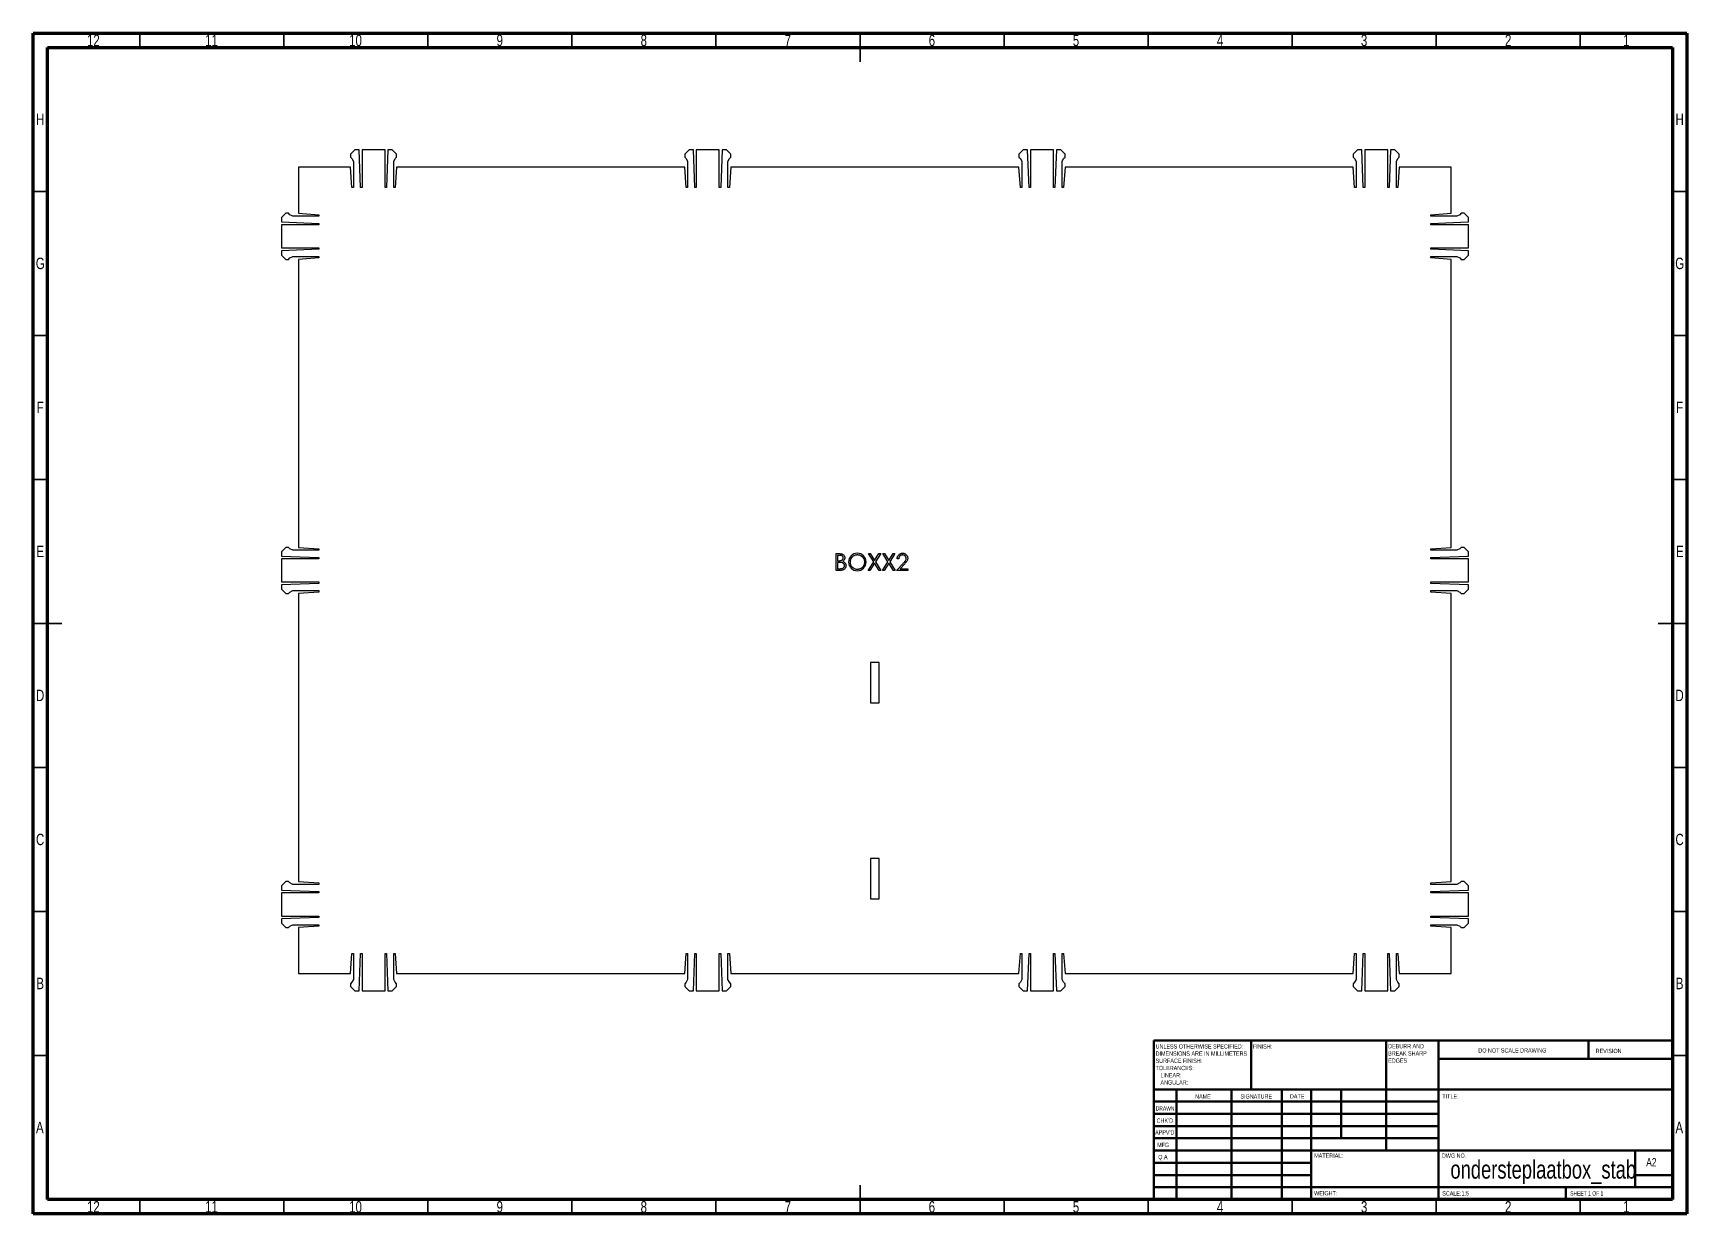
# Model space of a CAD drawing. Header units: millimetres. Extents: x 15 to 589, y 5 to 415.
import ezdxf

# ---------------------------------------------------------------- set-up
doc = ezdxf.new("R2010")
doc.units = ezdxf.units.MM
doc.styles.add('SLDTEXTSTYLE0', font='TXT', dxfattribs={"width": 0.75})
doc.styles.add('SLDTEXTSTYLE1', font='TXT', dxfattribs={"width": 0.686449})
doc.styles.add('SLDTEXTSTYLE2', font='TXT', dxfattribs={"width": 0.6875})

# ---------------------------------------------------------------- blocks, each defined once
blk = doc.blocks.new('SW_NOTE_0')
at = {"color": 0, "linetype": 'Continuous', "lineweight": 0, "char_height": 1.5, "attachment_point": 1, "style": 'SLDTEXTSTYLE0'}
for s, insert in [('UNLESS OTHERWISE SPECIFIED:', (0, 1.93)), ('TOLERANCES:', (0, -5.57)), ('SURFACE FINISH:', (0, -3.07)), ('DIMENSIONS ARE IN MILLIMETERS', (0, -0.57)), ('ANGULAR:', (1.69, -10.57)), ('LINEAR:', (1.69, -8.07))]:
    blk.add_mtext(s, dxfattribs=dict(at, insert=insert))
blk = doc.blocks.new('SW_NOTE_1')
at = {"color": 0, "linetype": 'Continuous', "lineweight": 0, "char_height": 1.5, "attachment_point": 1, "style": 'SLDTEXTSTYLE0'}
for s, insert in [('DEBURR AND', (0, 1.93)), ('BREAK SHARP', (0, -0.57)), ('EDGES', (0, -3.07))]:
    blk.add_mtext(s, dxfattribs=dict(at, insert=insert))

msp = doc.modelspace()

# ---------------------------------------------------------------- linework, layer by layer
at = {"color": 7, "linetype": 'Continuous', "lineweight": 70}
for p, q in [((15, 5), (15, 415)), ((15, 415), (589, 415)), ((589, 415), (589, 5)), ((20, 10), (20, 410)), ((20, 410), (584, 410)), ((584, 410), (584, 10)), ((584, 10), (20, 10)), ((589, 5), (15, 5))]:
    msp.add_line(p, q, dxfattribs=at)
at = {"color": 7, "linetype": 'Continuous', "lineweight": 35}
for p, q in [((52, 410), (52, 415)), ((102, 410), (102, 415)), ((152, 410), (152, 415)), ((202, 410), (202, 415)), ((252, 410), (252, 415)), ((302, 415), (302, 405)), ((302, 410), (302, 415)), ((352, 410), (352, 415)), ((402, 410), (402, 415)), ((452, 410), (452, 415)), ((502, 410), (502, 415)), ((552, 410), (552, 415)), ((20, 360), (15, 360)), ((584, 360), (589, 360)), ((20, 310), (15, 310)), ((584, 310), (589, 310)), ((20, 260), (15, 260)), ((584, 260), (589, 260)), ((15, 210), (25, 210)), ((20, 210), (15, 210)), ((589, 210), (579, 210)), ((584, 210), (589, 210)), ((20, 160), (15, 160)), ((584, 160), (589, 160)), ((20, 110), (15, 110)), ((584, 110), (589, 110)), ((20, 60), (15, 60)), ((584, 60), (589, 60)), ((302, 5), (302, 15)), ((52, 10), (52, 5)), ((102, 10), (102, 5)), ((152, 10), (152, 5)), ((202, 10), (202, 5)), ((252, 10), (252, 5)), ((302, 10), (302, 5)), ((352, 10), (352, 5)), ((402, 10), (402, 5)), ((452, 10), (452, 5)), ((502, 10), (502, 5)), ((552, 10), (552, 5))]:
    msp.add_line(p, q, dxfattribs=at)
at = {"color": 7, "linetype": 'Continuous', "lineweight": 25}
for p, q in [((126.67, 374.43), (125.17, 372.93)), ((128.17, 374.43), (126.67, 374.43)), ((128.67, 361.43), (128.17, 374.43)), ((129.17, 374.43), (129.17, 361.43)), ((137.17, 374.43), (129.17, 374.43)), ((137.17, 361.43), (137.17, 374.43)), ((138.17, 374.43), (137.67, 361.43)), ((139.67, 374.43), (138.17, 374.43)), ((141.17, 372.93), (139.67, 374.43)), ((242.67, 374.43), (241.17, 372.93)), ((244.17, 374.43), (242.67, 374.43)), ((244.67, 361.43), (244.17, 374.43)), ((245.17, 374.43), (245.17, 361.43)), ((253.17, 374.43), (245.17, 374.43)), ((253.17, 361.43), (253.17, 374.43)), ((254.17, 374.43), (253.67, 361.43)), ((255.67, 374.43), (254.17, 374.43)), ((257.17, 372.93), (255.67, 374.43)), ((358.67, 374.43), (357.17, 372.93)), ((360.17, 374.43), (358.67, 374.43)), ((360.67, 361.43), (360.17, 374.43)), ((361.17, 374.43), (361.17, 361.43)), ((369.17, 374.43), (361.17, 374.43)), ((369.17, 361.43), (369.17, 374.43)), ((370.17, 374.43), (369.67, 361.43)), ((371.67, 374.43), (370.17, 374.43)), ((373.17, 372.93), (371.67, 374.43)), ((474.67, 374.43), (473.17, 372.93)), ((476.17, 374.43), (474.67, 374.43)), ((476.67, 361.43), (476.17, 374.43)), ((477.17, 374.43), (477.17, 361.43)), ((485.17, 374.43), (477.17, 374.43)), ((485.17, 361.43), (485.17, 374.43)), ((486.17, 374.43), (485.67, 361.43)), ((487.67, 374.43), (486.17, 374.43)), ((489.17, 372.93), (487.67, 374.43)), ((107.17, 368.43), (107.17, 352.43)), ((125.17, 368.43), (107.17, 368.43)), ((125.17, 372.93), (125.17, 371.93)), ((125.17, 371.93), (125.67, 371.43)), ((125.67, 361.43), (125.17, 368.43)), ((125.67, 371.43), (126.17, 370.43)), ((126.17, 370.43), (126.17, 361.43)), ((140.17, 370.43), (140.67, 371.43)), ((140.17, 361.43), (140.17, 370.43)), ((140.67, 371.43), (141.17, 371.93)), ((141.17, 368.43), (140.67, 361.43)), ((141.17, 371.93), (141.17, 372.93)), ((241.17, 368.43), (141.17, 368.43)), ((241.17, 372.93), (241.17, 371.93)), ((241.17, 371.93), (241.67, 371.43)), ((241.67, 361.43), (241.17, 368.43)), ((241.67, 371.43), (242.17, 370.43)), ((242.17, 370.43), (242.17, 361.43)), ((256.17, 370.43), (256.67, 371.43)), ((256.17, 361.43), (256.17, 370.43)), ((256.67, 371.43), (257.17, 371.93)), ((257.17, 368.43), (256.67, 361.43)), ((257.17, 371.93), (257.17, 372.93)), ((357.17, 368.43), (257.17, 368.43)), ((357.17, 372.93), (357.17, 371.93)), ((357.17, 371.93), (357.67, 371.43)), ((357.67, 361.43), (357.17, 368.43)), ((357.67, 371.43), (358.17, 370.43)), ((358.17, 370.43), (358.17, 361.43)), ((372.17, 370.43), (372.67, 371.43)), ((372.17, 361.43), (372.17, 370.43)), ((372.67, 371.43), (373.17, 371.93)), ((373.17, 368.43), (372.67, 361.43)), ((373.17, 371.93), (373.17, 372.93)), ((473.17, 368.43), (373.17, 368.43)), ((473.17, 372.93), (473.17, 371.93)), ((473.17, 371.93), (473.67, 371.43)), ((473.67, 361.43), (473.17, 368.43)), ((473.67, 371.43), (474.17, 370.43)), ((474.17, 370.43), (474.17, 361.43)), ((488.17, 370.43), (488.67, 371.43)), ((488.17, 361.43), (488.17, 370.43)), ((488.67, 371.43), (489.17, 371.93)), ((489.17, 368.43), (488.67, 361.43)), ((489.17, 371.93), (489.17, 372.93)), ((507.17, 368.43), (489.17, 368.43)), ((507.17, 352.43), (507.17, 368.43)), ((126.17, 361.43), (125.67, 361.43)), ((129.17, 361.43), (128.67, 361.43)), ((137.67, 361.43), (137.17, 361.43)), ((140.67, 361.43), (140.17, 361.43)), ((242.17, 361.43), (241.67, 361.43)), ((245.17, 361.43), (244.67, 361.43)), ((253.67, 361.43), (253.17, 361.43)), ((256.67, 361.43), (256.17, 361.43)), ((358.17, 361.43), (357.67, 361.43)), ((361.17, 361.43), (360.67, 361.43)), ((369.67, 361.43), (369.17, 361.43)), ((372.67, 361.43), (372.17, 361.43)), ((474.17, 361.43), (473.67, 361.43)), ((477.17, 361.43), (476.67, 361.43)), ((485.67, 361.43), (485.17, 361.43)), ((488.67, 361.43), (488.17, 361.43)), ((102.67, 352.43), (101.17, 350.93)), ((101.17, 350.93), (101.17, 349.43)), ((103.67, 352.43), (102.67, 352.43)), ((104.17, 351.93), (103.67, 352.43)), ((105.17, 351.43), (104.17, 351.93)), ((114.17, 351.43), (105.17, 351.43)), ((107.17, 352.43), (114.17, 351.93)), ((114.17, 351.93), (114.17, 351.43)), ((500.17, 351.93), (507.17, 352.43)), ((500.17, 351.43), (500.17, 351.93)), ((509.17, 351.43), (500.17, 351.43)), ((510.17, 351.93), (509.17, 351.43)), ((510.67, 352.43), (510.17, 351.93)), ((511.67, 352.43), (510.67, 352.43)), ((513.17, 350.93), (511.67, 352.43)), ((513.17, 349.43), (513.17, 350.93)), ((101.17, 349.43), (114.17, 348.93)), ((101.17, 348.43), (101.17, 340.43)), ((114.17, 348.43), (101.17, 348.43)), ((114.17, 348.93), (114.17, 348.43)), ((500.17, 348.93), (513.17, 349.43)), ((500.17, 348.43), (500.17, 348.93)), ((513.17, 348.43), (500.17, 348.43)), ((513.17, 340.43), (513.17, 348.43)), ((101.17, 340.43), (114.17, 340.43)), ((114.17, 339.93), (101.17, 339.43)), ((101.17, 339.43), (101.17, 337.93)), ((114.17, 340.43), (114.17, 339.93)), ((500.17, 340.43), (513.17, 340.43)), ((500.17, 339.93), (500.17, 340.43)), ((513.17, 339.43), (500.17, 339.93)), ((513.17, 337.93), (513.17, 339.43)), ((101.17, 337.93), (102.67, 336.43)), ((102.67, 336.43), (103.67, 336.43)), ((103.67, 336.43), (104.17, 336.93)), ((104.17, 336.93), (105.17, 337.43)), ((105.17, 337.43), (114.17, 337.43)), ((114.17, 336.93), (107.17, 336.43)), ((107.17, 336.43), (107.17, 236.43)), ((114.17, 337.43), (114.17, 336.93)), ((500.17, 337.43), (509.17, 337.43)), ((500.17, 336.93), (500.17, 337.43)), ((507.17, 336.43), (500.17, 336.93)), ((507.17, 236.43), (507.17, 336.43)), ((509.17, 337.43), (510.17, 336.93)), ((510.17, 336.93), (510.67, 336.43)), ((510.67, 336.43), (511.67, 336.43)), ((511.67, 336.43), (513.17, 337.93)), ((102.67, 236.43), (101.17, 234.93)), ((103.67, 236.43), (102.67, 236.43)), ((104.17, 235.93), (103.67, 236.43)), ((105.17, 235.43), (104.17, 235.93)), ((114.17, 235.43), (105.17, 235.43)), ((107.17, 236.43), (114.17, 235.93)), ((114.17, 235.93), (114.17, 235.43)), ((500.17, 235.93), (507.17, 236.43)), ((500.17, 235.43), (500.17, 235.93)), ((509.17, 235.43), (500.17, 235.43)), ((510.17, 235.93), (509.17, 235.43)), ((510.67, 236.43), (510.17, 235.93)), ((511.67, 236.43), (510.67, 236.43)), ((513.17, 234.93), (511.67, 236.43)), ((101.17, 234.93), (101.17, 233.43)), ((101.17, 233.43), (114.17, 232.93)), ((101.17, 232.43), (101.17, 224.43)), ((114.17, 232.43), (101.17, 232.43)), ((114.17, 232.93), (114.17, 232.43)), ((500.17, 232.93), (513.17, 233.43)), ((500.17, 232.43), (500.17, 232.93)), ((513.17, 232.43), (500.17, 232.43)), ((513.17, 233.43), (513.17, 234.93)), ((513.17, 224.43), (513.17, 232.43)), ((101.17, 224.43), (114.17, 224.43)), ((114.17, 223.93), (101.17, 223.43)), ((114.17, 224.43), (114.17, 223.93)), ((500.17, 224.43), (513.17, 224.43)), ((500.17, 223.93), (500.17, 224.43)), ((513.17, 223.43), (500.17, 223.93)), ((101.17, 223.43), (101.17, 221.93)), ((101.17, 221.93), (102.67, 220.43)), ((102.67, 220.43), (103.67, 220.43)), ((103.67, 220.43), (104.17, 220.93)), ((104.17, 220.93), (105.17, 221.43)), ((105.17, 221.43), (114.17, 221.43)), ((114.17, 220.93), (107.17, 220.43)), ((107.17, 220.43), (107.17, 120.43)), ((114.17, 221.43), (114.17, 220.93)), ((500.17, 221.43), (509.17, 221.43)), ((500.17, 220.93), (500.17, 221.43)), ((507.17, 220.43), (500.17, 220.93)), ((507.17, 120.43), (507.17, 220.43)), ((509.17, 221.43), (510.17, 220.93)), ((510.17, 220.93), (510.67, 220.43)), ((510.67, 220.43), (511.67, 220.43)), ((511.67, 220.43), (513.17, 221.93)), ((513.17, 221.93), (513.17, 223.43)), ((308.67, 196.43), (305.67, 196.43)), ((305.67, 196.43), (305.67, 182.43)), ((308.67, 182.43), (308.67, 196.43)), ((305.67, 182.43), (308.67, 182.43)), ((308.67, 128.43), (305.67, 128.43)), ((305.67, 128.43), (305.67, 114.43)), ((308.67, 114.43), (308.67, 128.43)), ((102.67, 120.43), (101.17, 118.93)), ((101.17, 118.93), (101.17, 117.43)), ((101.17, 117.43), (114.17, 116.93)), ((101.17, 116.43), (101.17, 108.43)), ((114.17, 116.43), (101.17, 116.43)), ((103.67, 120.43), (102.67, 120.43)), ((104.17, 119.93), (103.67, 120.43)), ((105.17, 119.43), (104.17, 119.93)), ((114.17, 119.43), (105.17, 119.43)), ((107.17, 120.43), (114.17, 119.93)), ((114.17, 119.93), (114.17, 119.43)), ((114.17, 116.93), (114.17, 116.43)), ((500.17, 119.93), (507.17, 120.43)), ((500.17, 119.43), (500.17, 119.93)), ((509.17, 119.43), (500.17, 119.43)), ((500.17, 116.93), (513.17, 117.43)), ((500.17, 116.43), (500.17, 116.93)), ((513.17, 116.43), (500.17, 116.43)), ((510.17, 119.93), (509.17, 119.43)), ((510.67, 120.43), (510.17, 119.93)), ((511.67, 120.43), (510.67, 120.43)), ((513.17, 118.93), (511.67, 120.43)), ((513.17, 117.43), (513.17, 118.93)), ((513.17, 108.43), (513.17, 116.43)), ((305.67, 114.43), (308.67, 114.43)), ((101.17, 108.43), (114.17, 108.43)), ((114.17, 107.93), (101.17, 107.43)), ((101.17, 107.43), (101.17, 105.93)), ((101.17, 105.93), (102.67, 104.43)), ((102.67, 104.43), (103.67, 104.43)), ((103.67, 104.43), (104.17, 104.93)), ((104.17, 104.93), (105.17, 105.43)), ((105.17, 105.43), (114.17, 105.43)), ((114.17, 104.93), (107.17, 104.43)), ((107.17, 104.43), (107.17, 88.43)), ((114.17, 108.43), (114.17, 107.93)), ((114.17, 105.43), (114.17, 104.93)), ((500.17, 108.43), (513.17, 108.43)), ((500.17, 107.93), (500.17, 108.43)), ((513.17, 107.43), (500.17, 107.93)), ((500.17, 105.43), (509.17, 105.43)), ((500.17, 104.93), (500.17, 105.43)), ((507.17, 104.43), (500.17, 104.93)), ((507.17, 88.43), (507.17, 104.43)), ((509.17, 105.43), (510.17, 104.93)), ((510.17, 104.93), (510.67, 104.43)), ((510.67, 104.43), (511.67, 104.43)), ((511.67, 104.43), (513.17, 105.93)), ((513.17, 105.93), (513.17, 107.43)), ((125.17, 88.43), (125.67, 95.43)), ((125.67, 95.43), (126.17, 95.43)), ((126.17, 95.43), (126.17, 86.43)), ((128.17, 82.43), (128.67, 95.43)), ((128.67, 95.43), (129.17, 95.43)), ((129.17, 95.43), (129.17, 82.43)), ((137.17, 95.43), (137.67, 95.43)), ((137.17, 82.43), (137.17, 95.43)), ((137.67, 95.43), (138.17, 82.43)), ((140.17, 95.43), (140.67, 95.43)), ((140.17, 86.43), (140.17, 95.43)), ((140.67, 95.43), (141.17, 88.43)), ((241.17, 88.43), (241.67, 95.43)), ((241.67, 95.43), (242.17, 95.43)), ((242.17, 95.43), (242.17, 86.43)), ((244.17, 82.43), (244.67, 95.43)), ((244.67, 95.43), (245.17, 95.43)), ((245.17, 95.43), (245.17, 82.43)), ((253.17, 95.43), (253.67, 95.43)), ((253.17, 82.43), (253.17, 95.43)), ((253.67, 95.43), (254.17, 82.43)), ((256.17, 95.43), (256.67, 95.43)), ((256.17, 86.43), (256.17, 95.43)), ((256.67, 95.43), (257.17, 88.43)), ((357.17, 88.43), (357.67, 95.43)), ((357.67, 95.43), (358.17, 95.43)), ((358.17, 95.43), (358.17, 86.43)), ((360.17, 82.43), (360.67, 95.43)), ((360.67, 95.43), (361.17, 95.43)), ((361.17, 95.43), (361.17, 82.43)), ((369.17, 95.43), (369.67, 95.43)), ((369.17, 82.43), (369.17, 95.43)), ((369.67, 95.43), (370.17, 82.43)), ((372.17, 95.43), (372.67, 95.43)), ((372.17, 86.43), (372.17, 95.43)), ((372.67, 95.43), (373.17, 88.43)), ((473.17, 88.43), (473.67, 95.43)), ((473.67, 95.43), (474.17, 95.43)), ((474.17, 95.43), (474.17, 86.43)), ((476.17, 82.43), (476.67, 95.43)), ((476.67, 95.43), (477.17, 95.43)), ((477.17, 95.43), (477.17, 82.43)), ((485.17, 95.43), (485.67, 95.43)), ((485.17, 82.43), (485.17, 95.43)), ((485.67, 95.43), (486.17, 82.43)), ((488.17, 95.43), (488.67, 95.43)), ((488.17, 86.43), (488.17, 95.43)), ((488.67, 95.43), (489.17, 88.43)), ((107.17, 88.43), (125.17, 88.43)), ((126.17, 86.43), (125.67, 85.43)), ((140.67, 85.43), (140.17, 86.43)), ((141.17, 88.43), (241.17, 88.43)), ((242.17, 86.43), (241.67, 85.43)), ((256.67, 85.43), (256.17, 86.43)), ((257.17, 88.43), (357.17, 88.43)), ((358.17, 86.43), (357.67, 85.43)), ((372.67, 85.43), (372.17, 86.43)), ((373.17, 88.43), (473.17, 88.43)), ((474.17, 86.43), (473.67, 85.43)), ((488.67, 85.43), (488.17, 86.43)), ((489.17, 88.43), (507.17, 88.43)), ((125.67, 85.43), (125.17, 84.93)), ((125.17, 84.93), (125.17, 83.93)), ((125.17, 83.93), (126.67, 82.43)), ((126.67, 82.43), (128.17, 82.43)), ((129.17, 82.43), (137.17, 82.43)), ((138.17, 82.43), (139.67, 82.43)), ((139.67, 82.43), (141.17, 83.93)), ((141.17, 84.93), (140.67, 85.43)), ((141.17, 83.93), (141.17, 84.93)), ((241.67, 85.43), (241.17, 84.93)), ((241.17, 84.93), (241.17, 83.93)), ((241.17, 83.93), (242.67, 82.43)), ((242.67, 82.43), (244.17, 82.43)), ((245.17, 82.43), (253.17, 82.43)), ((254.17, 82.43), (255.67, 82.43)), ((255.67, 82.43), (257.17, 83.93)), ((257.17, 84.93), (256.67, 85.43)), ((257.17, 83.93), (257.17, 84.93)), ((357.67, 85.43), (357.17, 84.93)), ((357.17, 84.93), (357.17, 83.93)), ((357.17, 83.93), (358.67, 82.43)), ((358.67, 82.43), (360.17, 82.43)), ((361.17, 82.43), (369.17, 82.43)), ((370.17, 82.43), (371.67, 82.43)), ((371.67, 82.43), (373.17, 83.93)), ((373.17, 84.93), (372.67, 85.43)), ((373.17, 83.93), (373.17, 84.93)), ((473.67, 85.43), (473.17, 84.93)), ((473.17, 84.93), (473.17, 83.93)), ((473.17, 83.93), (474.67, 82.43)), ((474.67, 82.43), (476.17, 82.43)), ((477.17, 82.43), (485.17, 82.43)), ((486.17, 82.43), (487.67, 82.43)), ((487.67, 82.43), (489.17, 83.93)), ((489.17, 84.93), (488.67, 85.43)), ((489.17, 83.93), (489.17, 84.93))]:
    msp.add_line(p, q, dxfattribs=at)
at = {"color": 7, "linetype": 'Continuous', "lineweight": 50}
for p, q in [((404, 65.25), (584, 65.25)), ((404, 65.25), (404, 10)), ((437.8, 48.25), (437.8, 65.25)), ((484.6, 65.25), (484.6, 27)), ((502.8, 65.25), (502.8, 10)), ((554.8, 58.88), (554.8, 65.25)), ((584, 58.88), (502.8, 58.88)), ((584, 48.25), (404, 48.25)), ((411.8, 48.25), (411.8, 10)), ((430.99, 48.25), (430.99, 10)), ((448.4, 48.25), (448.4, 10)), ((458.6, 10), (458.6, 48.25)), ((469, 31.25), (469, 48.25)), ((502.8, 44), (404, 44)), ((502.8, 39.75), (404, 39.75)), ((502.8, 35.5), (404, 35.5)), ((502.8, 31.25), (404, 31.25)), ((458.6, 27), (404, 27)), ((458.6, 27), (584, 27)), ((571, 14.25), (571, 27)), ((458.6, 22.75), (404, 22.75)), ((458.6, 18.5), (404, 18.5)), ((584, 18.5), (571, 18.5)), ((404, 14.25), (584, 14.25)), ((547, 10), (547, 14.25))]:
    msp.add_line(p, q, dxfattribs=at)
at = {"color": 7, "linetype": 'Continuous', "flags": 128}
for points in [[(293.71, 234.25), (294.85, 234.25), (294.85, 234.25), (295.02, 234.25), (295.17, 234.24), (295.32, 234.23), (295.45, 234.21), (295.58, 234.19), (295.7, 234.16), (295.81, 234.13), (295.9, 234.09), (296.08, 233.99), (296.23, 233.88), (296.37, 233.74), (296.48, 233.58), (296.58, 233.4), (296.64, 233.21), (296.68, 233.02), (296.7, 232.81), (296.7, 232.81), (296.69, 232.62), (296.65, 232.44), (296.6, 232.26), (296.53, 232.1), (296.43, 231.94), (296.32, 231.8), (296.18, 231.68), (296.02, 231.57), (296.02, 231.57), (296.22, 231.49), (296.4, 231.41), (296.54, 231.31), (296.67, 231.21), (296.78, 231.11), (296.87, 230.99), (296.95, 230.86), (297.02, 230.72), (297.07, 230.57), (297.11, 230.41), (297.14, 230.25), (297.15, 230.08), (297.15, 230.08), (297.14, 229.91), (297.11, 229.75), (297.07, 229.6), (297.02, 229.45), (296.95, 229.3), (296.86, 229.16), (296.76, 229.04), (296.64, 228.91), (296.51, 228.8), (296.37, 228.7), (296.21, 228.62), (296.05, 228.55), (295.88, 228.5), (295.69, 228.46), (295.49, 228.44), (295.29, 228.43), (295.29, 228.43), (293.71, 228.43), (293.71, 228.43), (293.71, 234.25)], [(294.24, 233.66), (294.24, 231.79), (294.24, 231.79), (294.59, 231.79), (294.59, 231.79), (294.74, 231.79), (294.88, 231.8), (295.02, 231.81), (295.14, 231.82), (295.25, 231.84), (295.35, 231.85), (295.44, 231.88), (295.52, 231.9), (295.67, 231.97), (295.79, 232.05), (295.9, 232.15), (296, 232.26), (296.08, 232.38), (296.13, 232.52), (296.16, 232.65), (296.18, 232.8), (296.18, 232.8), (296.17, 232.9), (296.16, 232.99), (296.13, 233.08), (296.1, 233.16), (296.06, 233.23), (296.01, 233.3), (295.95, 233.37), (295.88, 233.43), (295.8, 233.48), (295.71, 233.53), (295.61, 233.57), (295.5, 233.6), (295.38, 233.62), (295.24, 233.64), (295.1, 233.65), (294.94, 233.66), (294.94, 233.66), (294.24, 233.66)], [(294.24, 231.19), (294.24, 229.03), (294.24, 229.03), (294.98, 229.03), (294.98, 229.03), (295.14, 229.03), (295.29, 229.04), (295.42, 229.05), (295.55, 229.06), (295.66, 229.08), (295.77, 229.1), (295.86, 229.12), (295.94, 229.15), (296.09, 229.22), (296.22, 229.3), (296.34, 229.41), (296.44, 229.53), (296.52, 229.66), (296.58, 229.8), (296.61, 229.94), (296.62, 230.08), (296.62, 230.08), (296.62, 230.18), (296.61, 230.27), (296.59, 230.35), (296.56, 230.44), (296.52, 230.52), (296.48, 230.59), (296.43, 230.67), (296.37, 230.74), (296.23, 230.87), (296.07, 230.98), (295.88, 231.06), (295.67, 231.13), (295.67, 231.13), (295.59, 231.14), (295.49, 231.16), (295.37, 231.17), (295.24, 231.18), (295.1, 231.18), (294.94, 231.19), (294.77, 231.19), (294.58, 231.19), (294.58, 231.19), (294.24, 231.19)], [(301.09, 233.81), (300.92, 233.8), (300.76, 233.78), (300.6, 233.76), (300.44, 233.72), (300.28, 233.68), (300.13, 233.62), (299.98, 233.55), (299.83, 233.47), (299.68, 233.39), (299.55, 233.29), (299.42, 233.19), (299.3, 233.08), (299.19, 232.97), (299.08, 232.84), (298.99, 232.71), (298.9, 232.58), (298.82, 232.43), (298.75, 232.29), (298.69, 232.13), (298.65, 231.98), (298.61, 231.82), (298.58, 231.66), (298.57, 231.49), (298.56, 231.32), (298.56, 231.32), (298.58, 231.07), (298.61, 230.83), (298.67, 230.6), (298.75, 230.37), (298.85, 230.16), (298.98, 229.96), (299.13, 229.77), (299.3, 229.59), (299.49, 229.42), (299.69, 229.28), (299.9, 229.16), (300.12, 229.06), (300.35, 228.98), (300.59, 228.92), (300.83, 228.89), (301.09, 228.88), (301.09, 228.88), (301.26, 228.89), (301.43, 228.9), (301.6, 228.93), (301.76, 228.96), (301.92, 229.01), (302.08, 229.06), (302.23, 229.13), (302.38, 229.2), (302.52, 229.29), (302.66, 229.38), (302.79, 229.48), (302.91, 229.59), (303.02, 229.7), (303.12, 229.83), (303.22, 229.96), (303.31, 230.09), (303.38, 230.24), (303.45, 230.38), (303.51, 230.53), (303.56, 230.69), (303.59, 230.85), (303.62, 231.01), (303.63, 231.18), (303.64, 231.35), (303.64, 231.35), (303.63, 231.52), (303.62, 231.68), (303.59, 231.84), (303.56, 232), (303.51, 232.15), (303.45, 232.3), (303.38, 232.44), (303.31, 232.59), (303.22, 232.72), (303.12, 232.85), (303.02, 232.97), (302.91, 233.09), (302.78, 233.19), (302.65, 233.29), (302.52, 233.39), (302.37, 233.47), (302.22, 233.55), (302.06, 233.62), (301.91, 233.68), (301.75, 233.72), (301.59, 233.76), (301.42, 233.78), (301.26, 233.8), (301.09, 233.81)], [(304.94, 234.25), (305.55, 234.25), (305.55, 234.25), (307.07, 231.87), (307.07, 231.87), (308.59, 234.25), (308.59, 234.25), (309.2, 234.25), (309.2, 234.25), (307.37, 231.4), (307.37, 231.4), (309.27, 228.43), (309.27, 228.43), (308.67, 228.43), (308.67, 228.43), (307.07, 230.93), (307.07, 230.93), (305.47, 228.43), (305.47, 228.43), (304.87, 228.43), (304.87, 228.43), (306.77, 231.4), (306.77, 231.4), (304.94, 234.25)], [(309.87, 234.25), (310.47, 234.25), (310.47, 234.25), (312, 231.87), (312, 231.87), (313.52, 234.25), (313.52, 234.25), (314.12, 234.25), (314.12, 234.25), (312.3, 231.4), (312.3, 231.4), (314.2, 228.43), (314.2, 228.43), (313.59, 228.43), (313.59, 228.43), (312, 230.93), (312, 230.93), (310.4, 228.43), (310.4, 228.43), (309.79, 228.43), (309.79, 228.43), (311.7, 231.4), (311.7, 231.4), (309.87, 234.25)], [(315.43, 232.46), (314.91, 232.46), (314.91, 232.46), (314.92, 232.67), (314.95, 232.87), (315, 233.06), (315.06, 233.24), (315.14, 233.4), (315.23, 233.57), (315.34, 233.72), (315.47, 233.86), (315.61, 233.99), (315.76, 234.1), (315.91, 234.19), (316.07, 234.27), (316.25, 234.33), (316.42, 234.37), (316.61, 234.39), (316.8, 234.4), (316.8, 234.4), (317, 234.39), (317.18, 234.37), (317.35, 234.33), (317.52, 234.27), (317.67, 234.2), (317.81, 234.11), (317.95, 234.01), (318.08, 233.89), (318.19, 233.76), (318.29, 233.62), (318.37, 233.47), (318.44, 233.33), (318.49, 233.17), (318.53, 233.01), (318.55, 232.84), (318.56, 232.67), (318.56, 232.67), (318.55, 232.43), (318.5, 232.2), (318.43, 231.97), (318.32, 231.75), (318.25, 231.64), (318.17, 231.52), (318.08, 231.38), (317.97, 231.24), (317.84, 231.09), (317.7, 230.93), (317.55, 230.76), (317.39, 230.58), (317.39, 230.58), (315.93, 229.03), (315.93, 229.03), (318.64, 229.03), (318.64, 229.03), (318.64, 228.43), (318.64, 228.43), (314.68, 228.43), (314.68, 228.43), (316.94, 230.84), (316.94, 230.84), (317.1, 231.01), (317.25, 231.18), (317.39, 231.32), (317.51, 231.46), (317.61, 231.59), (317.7, 231.7), (317.77, 231.81), (317.83, 231.9), (317.92, 232.07), (317.99, 232.25), (318.03, 232.44), (318.04, 232.63), (318.04, 232.63), (318.03, 232.74), (318.02, 232.86), (317.99, 232.97), (317.95, 233.07), (317.9, 233.18), (317.83, 233.27), (317.76, 233.37), (317.67, 233.46), (317.58, 233.54), (317.48, 233.61), (317.38, 233.67), (317.27, 233.72), (317.15, 233.76), (317.03, 233.78), (316.91, 233.8), (316.78, 233.81), (316.78, 233.81), (316.64, 233.8), (316.51, 233.78), (316.39, 233.76), (316.27, 233.72), (316.15, 233.67), (316.05, 233.61), (315.95, 233.54), (315.85, 233.45), (315.76, 233.36), (315.69, 233.26), (315.62, 233.15), (315.56, 233.03), (315.51, 232.9), (315.47, 232.76), (315.45, 232.62), (315.43, 232.46)]]:
    msp.add_lwpolyline(points, dxfattribs=at)
at = {"color": 7, "linetype": 'Continuous'}
msp.add_arc((301.06, 231.35), 3.05, 90.00002, 89.99998, dxfattribs=at)

# ---------------------------------------------------------------- block references
at = {"color": 7, "linetype": 'Continuous', "lineweight": 0}
for name, p in [('SW_NOTE_0', (404.59, 61.99)), ('SW_NOTE_1', (485.31, 62.07))]:
    msp.add_blockref(name, p, dxfattribs=at)

# ---------------------------------------------------------------- texts
for s, insert, char_height, attachment_point, style in [('12', (35.92, 414.44), 3.969, 2, 'SLDTEXTSTYLE0'), ('11', (76.92, 414.44), 3.969, 2, 'SLDTEXTSTYLE0'), ('10', (126.92, 414.44), 3.969, 2, 'SLDTEXTSTYLE0'), ('9', (176.96, 414.44), 3.97, 2, 'SLDTEXTSTYLE0'), ('8', (226.96, 414.44), 3.97, 2, 'SLDTEXTSTYLE0'), ('7', (276.96, 414.44), 3.97, 2, 'SLDTEXTSTYLE0'), ('6', (326.96, 414.44), 3.97, 2, 'SLDTEXTSTYLE0'), ('5', (376.96, 414.44), 3.97, 2, 'SLDTEXTSTYLE0'), ('4', (426.96, 414.44), 3.97, 2, 'SLDTEXTSTYLE0'), ('3', (476.96, 414.44), 3.97, 2, 'SLDTEXTSTYLE0'), ('2', (526.96, 414.44), 3.97, 2, 'SLDTEXTSTYLE0'), ('1', (567.96, 414.44), 3.97, 2, 'SLDTEXTSTYLE0'), ('H', (17.49, 387.01), 3.97, 2, 'SLDTEXTSTYLE0'), ('H', (586.49, 387.01), 3.97, 2, 'SLDTEXTSTYLE0'), ('G', (17.49, 337.01), 3.97, 2, 'SLDTEXTSTYLE0'), ('G', (586.49, 337.01), 3.97, 2, 'SLDTEXTSTYLE0'), ('F', (17.46, 287.01), 3.97, 2, 'SLDTEXTSTYLE0'), ('F', (586.46, 287.01), 3.97, 2, 'SLDTEXTSTYLE0'), ('E', (17.51, 237.01), 3.97, 2, 'SLDTEXTSTYLE0'), ('E', (586.51, 237.01), 3.97, 2, 'SLDTEXTSTYLE0'), ('D', (17.45, 187.01), 3.97, 2, 'SLDTEXTSTYLE0'), ('D', (586.45, 187.01), 3.97, 2, 'SLDTEXTSTYLE0'), ('C', (17.46, 137.01), 3.97, 2, 'SLDTEXTSTYLE0'), ('C', (586.46, 137.01), 3.97, 2, 'SLDTEXTSTYLE0'), ('B', (17.47, 87.01), 3.97, 2, 'SLDTEXTSTYLE0'), ('B', (586.47, 87.01), 3.97, 2, 'SLDTEXTSTYLE0'), ('FINISH:', (438.37, 63.92), 1.5, 1, 'SLDTEXTSTYLE0'), ('DO NOT SCALE DRAWING', (516.61, 62.53), 1.5, 1, 'SLDTEXTSTYLE0'), ('REVISION', (557.33, 62.33), 1.5, 1, 'SLDTEXTSTYLE0'), ('NAME', (418.32, 46.5), 1.5, 1, 'SLDTEXTSTYLE0'), ('SIGNATURE', (434.03, 46.56), 1.5, 1, 'SLDTEXTSTYLE0'), ('DATE', (451.21, 46.58), 1.5, 1, 'SLDTEXTSTYLE0'), ('TITLE:', (504.09, 46.58), 1.5, 1, 'SLDTEXTSTYLE0'), ('DRAWN', (404.64, 42.38), 1.5, 1, 'SLDTEXTSTYLE1'), ('A', (17.34, 37.01), 3.97, 2, 'SLDTEXTSTYLE0'), ("CHK'D", (404.94, 38.16), 1.5, 1, 'SLDTEXTSTYLE0'), ('A', (586.34, 37.01), 3.97, 2, 'SLDTEXTSTYLE0'), ("APPV'D", (404.4, 34.07), 1.5, 1, 'SLDTEXTSTYLE0'), ('MFG', (405.12, 29.72), 1.5, 1, 'SLDTEXTSTYLE0'), ('Q.A', (405.51, 25.5), 1.5, 1, 'SLDTEXTSTYLE0'), ('MATERIAL:', (459.65, 25.99), 1.5, 1, 'SLDTEXTSTYLE0'), ('DWG NO.', (503.95, 25.99), 1.5, 1, 'SLDTEXTSTYLE0'), ('ondersteplaatbox_stab', (539.14, 23.61), 6.35, 2, 'SLDTEXTSTYLE0'), ('A2', (574.87, 24.41), 2.91, 1, 'SLDTEXTSTYLE0'), ('WEIGHT:', (459.62, 12.95), 1.499, 1, 'SLDTEXTSTYLE0'), ('SCALE:1:5', (504.07, 12.9), 1.5, 1, 'SLDTEXTSTYLE0'), ('SHEET 1 OF 1', (548.48, 12.9), 1.5, 1, 'SLDTEXTSTYLE2'), ('12', (35.92, 9.44), 3.969, 2, 'SLDTEXTSTYLE0'), ('11', (76.92, 9.44), 3.969, 2, 'SLDTEXTSTYLE0'), ('10', (126.92, 9.44), 3.969, 2, 'SLDTEXTSTYLE0'), ('9', (176.96, 9.44), 3.97, 2, 'SLDTEXTSTYLE0'), ('8', (226.96, 9.44), 3.97, 2, 'SLDTEXTSTYLE0'), ('7', (276.96, 9.44), 3.97, 2, 'SLDTEXTSTYLE0'), ('6', (326.96, 9.44), 3.97, 2, 'SLDTEXTSTYLE0'), ('5', (376.96, 9.44), 3.97, 2, 'SLDTEXTSTYLE0'), ('4', (426.96, 9.44), 3.97, 2, 'SLDTEXTSTYLE0'), ('3', (476.96, 9.44), 3.97, 2, 'SLDTEXTSTYLE0'), ('2', (526.96, 9.44), 3.97, 2, 'SLDTEXTSTYLE0'), ('1', (567.96, 9.44), 3.97, 2, 'SLDTEXTSTYLE0')]:
    msp.add_mtext(s, dxfattribs=dict(at, insert=insert, char_height=char_height, attachment_point=attachment_point, style=style))

doc.saveas('drawing.dxf')
